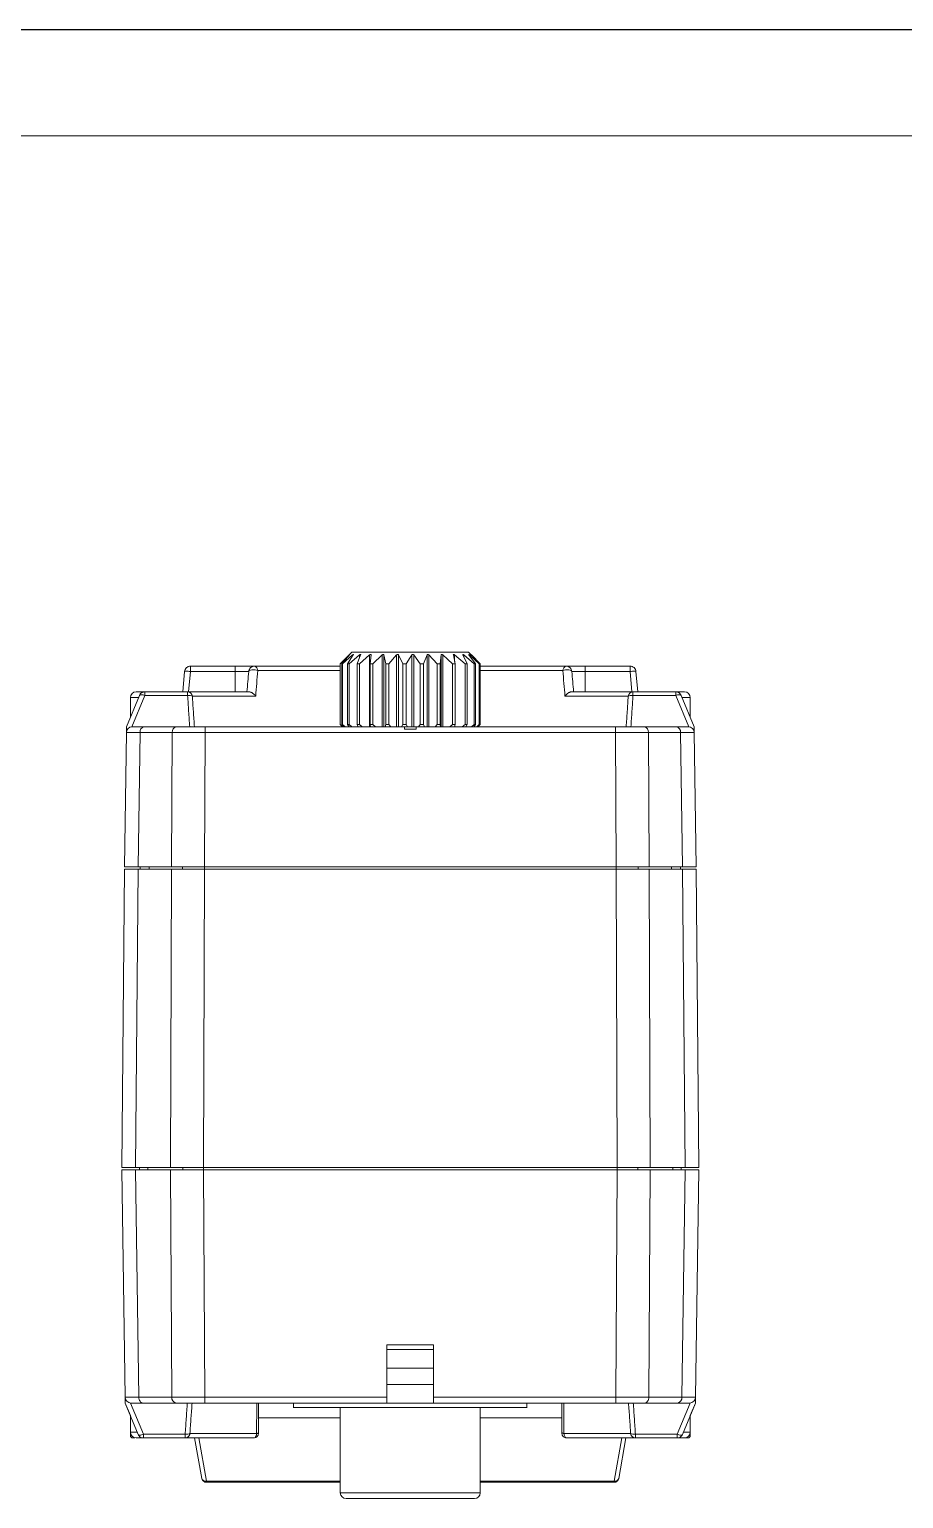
# Model space of a CAD drawing. Header units: millimetres. Extents: x 0 to 297, y 0 to 210.
# Drawn here: x 147.1 to 184.6, y 147 to 210 of the extents above; entities that cross this region are included whole.
import ezdxf

# ---------------------------------------------------------------- set-up
doc = ezdxf.new("R2010")
doc.units = ezdxf.units.MM
doc.layers.add('图框', color=7, linetype='Continuous')

msp = doc.modelspace()

# ---------------------------------------------------------------- linework, layer by layer
at = {"color": 7, "linetype": 'Continuous', "lineweight": 15}
for p, q in [((160.951, 183.294), (160.451, 182.794)), ((160.451, 182.794), (160.84, 183.173)), ((160.451, 180.194), (160.451, 182.794)), ((160.849, 183.173), (160.514, 182.794)), ((160.514, 182.794), (160.547, 182.794)), ((160.514, 182.794), (160.514, 180.194)), ((160.547, 182.794), (160.98, 183.173)), ((160.547, 180.194), (160.547, 182.794)), ((161.008, 183.173), (160.76, 182.794)), ((160.76, 182.794), (160.826, 182.794)), ((160.76, 182.794), (160.76, 180.194)), ((160.826, 182.794), (161.276, 183.173)), ((160.826, 180.194), (160.826, 182.794)), ((165.951, 183.294), (160.951, 183.294)), ((160.98, 183.13), (160.98, 183.173)), ((161.322, 183.173), (161.174, 182.794)), ((161.174, 182.794), (161.27, 182.794)), ((161.174, 182.794), (161.174, 180.194)), ((161.27, 182.794), (161.708, 183.173)), ((161.27, 180.194), (161.27, 182.794)), ((161.276, 183.054), (161.276, 183.173)), ((161.708, 183.173), (161.708, 180.094)), ((161.769, 183.173), (161.731, 182.794)), ((161.731, 182.794), (161.851, 182.794)), ((161.731, 182.794), (161.731, 180.194)), ((161.851, 182.794), (162.249, 183.173)), ((161.851, 180.194), (161.851, 182.794)), ((162.249, 183.173), (162.249, 180.094)), ((162.322, 183.173), (162.397, 182.794)), ((162.322, 183.173), (162.322, 180.094)), ((162.397, 182.794), (162.532, 182.794)), ((162.397, 182.794), (162.397, 180.194)), ((162.532, 182.794), (162.866, 183.173)), ((162.532, 180.194), (162.532, 182.794)), ((162.866, 183.173), (162.866, 180.094)), ((162.945, 183.173), (163.128, 182.794)), ((162.945, 183.173), (162.945, 180.094)), ((163.128, 182.794), (163.271, 182.794)), ((163.128, 182.794), (163.128, 180.194)), ((163.271, 182.794), (163.451, 183.069)), ((163.271, 180.194), (163.271, 182.794)), ((163.451, 183.069), (163.52, 183.173)), ((163.52, 183.173), (163.52, 180.094)), ((163.601, 183.173), (163.88, 182.794)), ((163.601, 183.173), (163.601, 180.094)), ((163.88, 182.794), (164.021, 182.794)), ((163.88, 182.794), (163.88, 180.194)), ((164.021, 182.794), (164.169, 183.173)), ((164.021, 180.194), (164.021, 182.794)), ((164.169, 183.173), (164.169, 180.094)), ((164.247, 183.173), (164.605, 182.794)), ((164.247, 183.173), (164.247, 180.094)), ((164.605, 182.794), (164.736, 182.794)), ((164.605, 182.794), (164.605, 180.194)), ((164.736, 182.794), (164.774, 183.173)), ((164.736, 180.194), (164.736, 182.794)), ((164.774, 183.173), (164.774, 180.094)), ((164.843, 183.173), (165.257, 182.794)), ((164.843, 183.173), (164.843, 180.094)), ((165.257, 182.794), (165.37, 182.794)), ((165.257, 182.794), (165.257, 180.194)), ((165.37, 182.794), (165.295, 183.173)), ((165.351, 183.173), (165.796, 182.794)), ((165.351, 183.173), (165.351, 182.887)), ((165.37, 180.194), (165.37, 182.794)), ((165.883, 182.794), (165.7, 183.173)), ((165.74, 183.173), (166.188, 182.794)), ((165.74, 183.173), (165.74, 183.089)), ((165.796, 182.794), (165.883, 182.794)), ((165.796, 182.794), (165.796, 180.194)), ((165.883, 180.194), (165.883, 182.794)), ((166.093, 183.152), (165.951, 183.294)), ((166.243, 182.794), (165.964, 183.173)), ((165.986, 183.173), (166.407, 182.794)), ((165.986, 183.173), (165.986, 183.143)), ((166.428, 182.794), (166.07, 183.173)), ((166.072, 183.173), (166.441, 182.794)), ((166.188, 182.794), (166.243, 182.794)), ((166.188, 182.794), (166.188, 180.194)), ((166.243, 180.194), (166.243, 182.794)), ((166.407, 182.794), (166.428, 182.794)), ((166.407, 182.794), (166.407, 180.194)), ((166.428, 180.194), (166.428, 182.794)), ((166.441, 182.794), (166.441, 180.194)), ((153.777, 182.465), (153.701, 181.594)), ((153.95, 181.594), (154.026, 182.465)), ((154.026, 182.694), (155.951, 182.694)), ((154.026, 182.465), (155.951, 182.465)), ((155.951, 182.694), (155.951, 182.465)), ((155.951, 182.465), (155.951, 181.594)), ((155.951, 182.465), (156.527, 182.465)), ((156.914, 182.508), (160.451, 182.508)), ((166.441, 182.508), (169.987, 182.508)), ((170.294, 182.628), (170.302, 182.621)), ((170.374, 182.465), (170.951, 182.465)), ((170.951, 182.694), (170.951, 182.465)), ((170.951, 182.694), (172.875, 182.694)), ((170.951, 182.465), (170.951, 181.594)), ((170.951, 182.465), (172.875, 182.465)), ((172.875, 182.465), (172.952, 181.594)), ((173.201, 181.594), (173.124, 182.465)), ((152.072, 181.594), (152.072, 181.437)), ((153.907, 181.594), (152.072, 181.594)), ((153.907, 181.437), (153.907, 181.594)), ((172.994, 181.594), (172.994, 181.437)), ((174.829, 181.594), (172.994, 181.594)), ((174.829, 181.437), (174.829, 181.594)), ((151.841, 181.439), (151.284, 180.094)), ((151.451, 181.344), (151.451, 180.495)), ((151.802, 181.344), (151.451, 181.344)), ((152.072, 181.437), (151.516, 180.093)), ((153.907, 181.437), (152.072, 181.437)), ((154.11, 181.408), (156.823, 181.408)), ((170.078, 181.408), (172.792, 181.408)), ((174.829, 181.437), (172.994, 181.437)), ((175.385, 180.093), (174.829, 181.437)), ((175.06, 181.439), (175.617, 180.094)), ((175.099, 181.344), (175.451, 181.344)), ((175.451, 180.495), (175.451, 181.344)), ((151.201, 174.094), (151.281, 179.847)), ((151.867, 179.847), (151.786, 174.094)), ((151.867, 179.847), (153.248, 179.847)), ((152.043, 180.094), (153.425, 180.094)), ((153.215, 174.094), (153.248, 179.847)), ((154.662, 179.847), (154.629, 174.094)), ((154.662, 180.094), (154.662, 179.847)), ((154.662, 180.094), (163.201, 180.094)), ((154.662, 179.847), (172.239, 179.847)), ((160.451, 180.194), (160.551, 180.094)), ((160.553, 180.094), (160.451, 180.194)), ((160.514, 180.194), (160.547, 180.194)), ((160.514, 180.194), (160.602, 180.094)), ((160.661, 180.094), (160.547, 180.194)), ((160.76, 180.194), (160.826, 180.194)), ((160.76, 180.194), (160.825, 180.094)), ((160.944, 180.094), (160.826, 180.194)), ((161.174, 180.194), (161.27, 180.194)), ((161.174, 180.194), (161.213, 180.094)), ((161.385, 180.094), (161.27, 180.194)), ((161.731, 180.194), (161.851, 180.194)), ((161.731, 180.194), (161.741, 180.094)), ((161.955, 180.094), (161.851, 180.194)), ((162.397, 180.194), (162.377, 180.094)), ((162.397, 180.194), (162.532, 180.194)), ((162.62, 180.094), (162.532, 180.194)), ((163.128, 180.194), (163.08, 180.094)), ((163.128, 180.194), (163.271, 180.194)), ((163.201, 179.994), (163.201, 180.094)), ((163.201, 180.094), (163.701, 180.094)), ((163.701, 179.994), (163.201, 179.994)), ((163.336, 180.094), (163.271, 180.194)), ((163.701, 180.094), (172.239, 180.094)), ((163.701, 180.094), (163.701, 179.994)), ((163.88, 180.194), (163.807, 180.094)), ((163.88, 180.194), (164.021, 180.194)), ((164.06, 180.094), (164.021, 180.194)), ((164.605, 180.194), (164.511, 180.094)), ((164.605, 180.194), (164.736, 180.194)), ((164.746, 180.094), (164.736, 180.194)), ((165.257, 180.194), (165.149, 180.094)), ((165.257, 180.194), (165.37, 180.194)), ((165.35, 180.094), (165.37, 180.194)), ((165.351, 180.1), (165.351, 180.094)), ((165.796, 180.194), (165.68, 180.094)), ((165.796, 180.194), (165.883, 180.194)), ((165.835, 180.094), (165.883, 180.194)), ((166.188, 180.194), (166.07, 180.094)), ((166.17, 180.094), (166.243, 180.194)), ((166.188, 180.194), (166.243, 180.194)), ((166.407, 180.194), (166.297, 180.094)), ((166.334, 180.094), (166.428, 180.194)), ((166.441, 180.194), (166.344, 180.094)), ((166.407, 180.194), (166.428, 180.194)), ((172.239, 180.094), (172.239, 179.847)), ((172.272, 174.094), (172.239, 179.847)), ((173.476, 180.094), (174.858, 180.094)), ((173.653, 179.847), (173.686, 174.094)), ((173.653, 179.847), (175.035, 179.847)), ((175.115, 174.094), (175.035, 179.847)), ((175.62, 179.847), (175.701, 174.094)), ((151.089, 161.194), (151.201, 173.994)), ((151.201, 174.094), (151.786, 174.094)), ((151.786, 173.994), (151.201, 173.994)), ((151.675, 161.194), (151.786, 173.994)), ((151.786, 174.094), (153.215, 174.094)), ((153.215, 173.994), (151.786, 173.994)), ((151.867, 174.094), (151.867, 173.994)), ((152.258, 173.994), (152.258, 174.094)), ((153.169, 161.194), (153.215, 173.994)), ((154.629, 174.094), (153.215, 174.094)), ((154.629, 173.994), (153.215, 173.994)), ((153.686, 174.094), (153.686, 173.994)), ((154.629, 173.994), (154.583, 161.194)), ((154.629, 174.094), (172.272, 174.094)), ((154.629, 174.094), (154.629, 173.994)), ((172.272, 173.994), (154.629, 173.994)), ((173.686, 174.094), (172.272, 174.094)), ((172.272, 174.094), (172.272, 173.994)), ((172.319, 161.194), (172.272, 173.994)), ((173.686, 173.994), (172.272, 173.994)), ((173.215, 173.994), (173.215, 174.094)), ((173.686, 174.094), (175.115, 174.094)), ((173.686, 173.994), (173.733, 161.194)), ((175.115, 173.994), (173.686, 173.994)), ((174.644, 174.094), (174.644, 173.994)), ((175.034, 174.094), (175.034, 173.994)), ((175.701, 174.094), (175.115, 174.094)), ((175.227, 161.194), (175.115, 173.994)), ((175.701, 173.994), (175.115, 173.994)), ((175.701, 173.994), (175.812, 161.194)), ((151.089, 161.194), (151.675, 161.194)), ((151.227, 151.34), (151.091, 161.094)), ((151.675, 161.194), (153.169, 161.194)), ((151.676, 161.094), (151.813, 151.34)), ((151.676, 161.094), (153.169, 161.094)), ((151.839, 161.094), (151.839, 161.194)), ((152.205, 161.094), (152.205, 161.194)), ((153.169, 161.194), (154.583, 161.194)), ((153.226, 151.34), (153.169, 161.094)), ((153.699, 161.094), (153.699, 161.194)), ((154.583, 161.194), (172.319, 161.194)), ((154.583, 161.094), (154.583, 161.194)), ((154.583, 161.094), (154.64, 151.34)), ((154.583, 161.094), (172.318, 161.094)), ((172.261, 151.34), (172.318, 161.094)), ((172.319, 161.194), (173.733, 161.194)), ((172.319, 161.094), (172.319, 161.194)), ((173.202, 161.094), (173.202, 161.194)), ((173.732, 161.094), (173.676, 151.34)), ((173.732, 161.094), (175.225, 161.094)), ((173.733, 161.194), (175.227, 161.194)), ((174.696, 161.094), (174.696, 161.194)), ((175.062, 161.094), (175.062, 161.194)), ((175.225, 161.094), (175.089, 151.34)), ((175.227, 161.194), (175.812, 161.194)), ((175.811, 161.094), (175.674, 151.34)), ((162.451, 153.594), (164.451, 153.594)), ((162.451, 151.34), (162.451, 153.594)), ((164.451, 153.594), (164.451, 151.34)), ((164.451, 152.594), (162.451, 152.594)), ((164.451, 151.894), (162.451, 151.894)), ((151.813, 151.34), (153.226, 151.34)), ((154.64, 151.34), (162.451, 151.34)), ((154.64, 151.094), (154.64, 151.34)), ((164.451, 151.34), (172.261, 151.34)), ((172.261, 151.094), (172.261, 151.34)), ((173.676, 151.34), (175.089, 151.34)), ((151.23, 151.094), (151.451, 150.561)), ((151.787, 149.748), (151.23, 151.094)), ((151.462, 151.094), (152.018, 149.751)), ((153.403, 151.094), (151.989, 151.094)), ((162.451, 151.094), (154.64, 151.094)), ((158.451, 151.094), (158.451, 150.892)), ((160.451, 150.897), (160.451, 147.244)), ((164.451, 151.094), (162.451, 151.094)), ((172.261, 151.094), (164.451, 151.094)), ((166.451, 147.244), (166.451, 150.897)), ((168.451, 150.892), (168.451, 151.094)), ((174.912, 151.094), (173.499, 151.094)), ((175.439, 151.094), (174.883, 149.751)), ((175.671, 151.094), (175.114, 149.748)), ((175.451, 150.561), (175.671, 151.094)), ((151.451, 150.561), (151.451, 149.844)), ((160.451, 150.454), (156.951, 150.454)), ((169.951, 150.454), (166.451, 150.454)), ((175.451, 149.844), (175.451, 150.561)), ((151.451, 149.844), (151.451, 149.694)), ((151.451, 149.844), (151.748, 149.844)), ((151.451, 149.694), (151.501, 149.694)), ((152.018, 149.594), (151.798, 149.594)), ((152.018, 149.751), (153.803, 149.751)), ((152.018, 149.594), (153.803, 149.594)), ((156.864, 149.779), (154.006, 149.779)), ((154.208, 149.594), (154.514, 147.859)), ((154.384, 149.594), (154.711, 147.738)), ((169.965, 149.72), (169.951, 149.794)), ((172.895, 149.779), (170.037, 149.779)), ((170.13, 149.603), (170.151, 149.594)), ((172.517, 149.594), (172.19, 147.738)), ((172.387, 147.859), (172.693, 149.594)), ((173.098, 149.751), (174.883, 149.751)), ((174.883, 149.594), (173.098, 149.594)), ((174.883, 149.637), (174.883, 149.594)), ((175.201, 149.594), (175.136, 149.594)), ((175.154, 149.844), (175.451, 149.844)), ((175.401, 149.694), (175.451, 149.694)), ((175.451, 149.694), (175.451, 149.844)), ((154.711, 147.738), (160.451, 147.738)), ((160.451, 147.694), (154.711, 147.694)), ((166.451, 147.738), (172.19, 147.738)), ((172.19, 147.694), (166.451, 147.694)), ((160.451, 147.244), (166.451, 147.244))]:
    msp.add_line(p, q, dxfattribs=at)
at = {"color": 7, "linetype": 'Continuous', "lineweight": 15, "flags": 128}
for points in [[(151.281, 179.847), (151.282, 179.932), (151.283, 180.001), (151.284, 180.052), (151.284, 180.083), (151.284, 180.094)], [(175.62, 179.847), (175.619, 179.932), (175.618, 180.001), (175.617, 180.052), (175.617, 180.083), (175.617, 180.094)], [(156.951, 149.831), (156.949, 149.823), (156.945, 149.816), (156.938, 149.808), (156.928, 149.802), (156.915, 149.795), (156.9, 149.789), (156.883, 149.784), (156.864, 149.779)]]:
    msp.add_lwpolyline(points, dxfattribs=at)
at = {"color": 7, "linetype": 'Continuous', "lineweight": 15}
for centre, radius, start, end in [((156.776, 182.444), 0.25, 132.5, 175), ((156.727, 182.513), 0.187, 358.45971, 74.83804), ((170.174, 182.513), 0.187, 105.16196, 181.54029), ((170.125, 182.444), 0.25, 47.5, 90), ((151.701, 181.344), 0.25, 90, 180), ((151.904, 181.391), 0.0792, 78.66748, 142.15251), ((151.896, 180.973), 0.496, 69.1682, 87.28047), ((153.893, 181.375), 0.22, 8.85179, 86.1441), ((173.009, 181.375), 0.22, 93.8559, 171.14821), ((175.005, 180.973), 0.496, 92.71953, 110.8318), ((174.997, 181.391), 0.0792, 37.84749, 101.33252), ((175.201, 181.344), 0.25, 0, 90), ((153.983, 181.113), 0.321, 66.79286, 83.22756), ((172.918, 181.113), 0.321, 96.77244, 113.20714), ((172.96, 180.828), 0.609, 86.87004, 97.56621), ((151.531, 179.844), 0.25, 90, 179.2), ((152.087, 179.876), 0.222, 101.26523, 187.44999), ((153.468, 179.876), 0.222, 101.26468, 187.45054), ((173.433, 179.876), 0.222, 352.54946, 78.73532), ((174.814, 179.876), 0.222, 352.55001, 78.73477), ((175.37, 179.844), 0.25, 0.8, 90), ((151.477, 151.344), 0.25, 180.8, 270), ((153.446, 151.311), 0.222, 172.54929, 258.73539), ((174.869, 151.311), 0.222, 281.26445, 7.45087), ((175.424, 151.344), 0.25, 270, 359.2), ((151.701, 149.844), 0.25, 180, 270), ((151.551, 149.694), 0.1, 180, 270), ((151.85, 149.797), 0.0792, 217.84414, 281.33543), ((156.751, 149.794), 0.2, 270, 0), ((175.201, 149.844), 0.25, 270, 0), ((175.351, 149.694), 0.1, 270, 0), ((154.711, 147.894), 0.2, 230, 270), ((172.209, 147.958), 0.221, 265.10553, 300.33413), ((160.701, 147.244), 0.25, 180, 270), ((166.201, 147.244), 0.25, 270, 0)]:
    msp.add_arc(centre, radius, start, end, dxfattribs=at)
for points, knots in [([(160.84, 183.173), (160.843, 183.176), (160.849, 183.182), (160.857, 183.188), (160.862, 183.193), (160.865, 183.194), (160.866, 183.193), (160.863, 183.189), (160.857, 183.182), (160.852, 183.176), (160.849, 183.173)], [0, 0, 0, 0, 0.1394194, 0.2608724, 0.3725061, 0.4847012, 0.6045412, 0.7220039, 0.8503676, 1, 1, 1, 1]), ([(160.98, 183.173), (160.984, 183.176), (160.991, 183.182), (161, 183.188), (161.008, 183.193), (161.014, 183.194), (161.017, 183.193), (161.017, 183.189), (161.015, 183.182), (161.011, 183.176), (161.008, 183.173)], [0, 0, 0, 0, 0.139419, 0.260871, 0.372511, 0.4847, 0.604539, 0.722007, 0.850372, 1, 1, 1, 1]), ([(161.276, 183.173), (161.279, 183.176), (161.287, 183.182), (161.297, 183.188), (161.307, 183.193), (161.315, 183.194), (161.322, 183.193), (161.325, 183.189), (161.325, 183.182), (161.323, 183.176), (161.322, 183.173)], [0, 0, 0, 0, 0.13942, 0.260869, 0.372508, 0.484701, 0.604547, 0.721991, 0.850363, 1, 1, 1, 1]), ([(161.708, 183.173), (161.711, 183.176), (161.719, 183.182), (161.73, 183.188), (161.741, 183.193), (161.751, 183.194), (161.76, 183.193), (161.766, 183.189), (161.769, 183.182), (161.769, 183.176), (161.769, 183.173)], [0, 0, 0, 0, 0.139421, 0.260872, 0.372511, 0.484703, 0.604546, 0.722007, 0.850367, 1, 1, 1, 1]), ([(162.249, 183.173), (162.253, 183.176), (162.259, 183.182), (162.271, 183.188), (162.282, 183.193), (162.294, 183.194), (162.304, 183.193), (162.313, 183.189), (162.319, 183.182), (162.321, 183.176), (162.322, 183.173)], [0, 0, 0, 0, 0.139418, 0.260869, 0.372506, 0.484694, 0.60454, 0.721997, 0.850364, 1, 1, 1, 1]), ([(162.866, 183.173), (162.869, 183.176), (162.875, 183.182), (162.885, 183.188), (162.897, 183.193), (162.909, 183.194), (162.921, 183.193), (162.932, 183.189), (162.94, 183.182), (162.943, 183.176), (162.945, 183.173)], [0, 0, 0, 0, 0.139418, 0.26087, 0.372508, 0.484698, 0.604547, 0.722002, 0.850361, 1, 1, 1, 1]), ([(163.52, 183.173), (163.523, 183.177), (163.529, 183.184), (163.542, 183.191), (163.555, 183.194), (163.568, 183.194), (163.58, 183.19), (163.592, 183.183), (163.598, 183.176), (163.601, 183.173)], [0, 0, 0, 0, 0.197268, 0.339199, 0.458476, 0.578085, 0.691202, 0.848057, 1, 1, 1, 1]), ([(164.169, 183.173), (164.172, 183.177), (164.175, 183.184), (164.186, 183.191), (164.198, 183.194), (164.21, 183.194), (164.223, 183.19), (164.236, 183.183), (164.243, 183.176), (164.247, 183.173)], [0, 0, 0, 0, 0.197273, 0.3392, 0.458472, 0.57808, 0.691198, 0.848047, 1, 1, 1, 1]), ([(164.774, 183.173), (164.775, 183.177), (164.776, 183.184), (164.784, 183.191), (164.794, 183.194), (164.805, 183.194), (164.817, 183.19), (164.831, 183.183), (164.839, 183.176), (164.843, 183.173)], [0, 0, 0, 0, 0.1972823, 0.3392111, 0.4584823, 0.5780818, 0.691203, 0.8480525, 1, 1, 1, 1]), ([(165.295, 183.173), (165.294, 183.177), (165.293, 183.184), (165.298, 183.191), (165.305, 183.194), (165.314, 183.194), (165.326, 183.19), (165.339, 183.183), (165.347, 183.176), (165.351, 183.173)], [0, 0, 0, 0, 0.197271, 0.339201, 0.458466, 0.578077, 0.691196, 0.84805, 1, 1, 1, 1]), ([(165.7, 183.173), (165.698, 183.177), (165.695, 183.184), (165.696, 183.191), (165.7, 183.194), (165.706, 183.194), (165.716, 183.19), (165.728, 183.183), (165.736, 183.176), (165.74, 183.173)], [0, 0, 0, 0, 0.197272, 0.339196, 0.458471, 0.578081, 0.691199, 0.848051, 1, 1, 1, 1]), ([(165.964, 183.173), (165.961, 183.177), (165.956, 183.184), (165.953, 183.191), (165.953, 183.194), (165.957, 183.194), (165.964, 183.19), (165.974, 183.183), (165.982, 183.176), (165.986, 183.173)], [0, 0, 0, 0, 0.197268, 0.33919, 0.45848, 0.578083, 0.691205, 0.848055, 1, 1, 1, 1]), ([(166.07, 183.173), (166.066, 183.177), (166.059, 183.184), (166.052, 183.191), (166.05, 183.194), (166.05, 183.194), (166.054, 183.19), (166.062, 183.183), (166.068, 183.176), (166.072, 183.173)], [0, 0, 0, 0, 0.1972685, 0.3392106, 0.4584755, 0.5780912, 0.691205, 0.8480575, 1, 1, 1, 1]), ([(153.777, 182.465), (153.782, 182.527), (153.811, 182.586), (153.903, 182.67), (153.964, 182.694), (154.026, 182.694)], [0, 0, 0, 0, 0.5, 0.5, 1, 1, 1, 1]), ([(154.026, 182.465), (153.961, 182.471), (153.897, 182.474), (153.804, 182.474), (153.777, 182.471), (153.777, 182.465)], [0, 0, 0, 0, 0.5, 0.5, 1, 1, 1, 1]), ([(154.026, 182.694), (154.026, 182.694), (154.026, 182.67), (154.026, 182.586), (154.026, 182.527), (154.026, 182.465)], [0, 0, 0, 0, 0.5, 0.5, 1, 1, 1, 1]), ([(155.951, 182.694), (155.977, 182.694), (156.028, 182.694), (156.105, 182.694), (156.181, 182.694), (156.283, 182.694), (156.407, 182.694), (156.538, 182.694), (156.646, 182.694), (156.721, 182.694), (156.768, 182.694), (156.773, 182.694), (156.776, 182.694)], [0, 0, 0, 0, 0.060245, 0.120003, 0.179811, 0.240207, 0.369961, 0.50013, 0.629884, 0.760052, 0.879925, 1, 1, 1, 1]), ([(156.914, 182.508), (156.884, 182.518), (156.845, 182.527), (156.756, 182.537), (156.706, 182.537), (156.619, 182.528), (156.583, 182.518), (156.538, 182.493), (156.528, 182.479), (156.527, 182.465)], [0, 0, 0, 0, 0.25, 0.25, 0.5, 0.5, 0.75, 0.75, 1, 1, 1, 1]), ([(160.451, 182.694), (160.257, 182.694), (159.689, 182.694), (158.786, 182.694), (157.743, 182.694), (157.099, 182.694), (156.776, 182.694)], [0, 0, 0, 0, 0.147005, 0.431833, 0.71523, 1, 1, 1, 1]), ([(156.823, 181.408), (156.838, 181.59), (156.868, 181.956), (156.899, 182.323), (156.914, 182.508)], [0, 0, 0, 0, 0.49511, 1, 1, 1, 1]), ([(170.125, 182.694), (169.802, 182.694), (169.158, 182.694), (168.115, 182.694), (167.209, 182.694), (166.637, 182.694), (166.441, 182.694)], [0, 0, 0, 0, 0.284121, 0.566813, 0.850876, 1, 1, 1, 1]), ([(170.374, 182.465), (170.373, 182.479), (170.364, 182.493), (170.318, 182.518), (170.282, 182.528), (170.195, 182.537), (170.146, 182.537), (170.056, 182.527), (170.017, 182.518), (169.987, 182.508)], [0, 0, 0, 0, 0.25, 0.25, 0.5, 0.5, 0.75, 0.75, 1, 1, 1, 1]), ([(169.987, 182.508), (170.003, 182.323), (170.033, 181.956), (170.063, 181.59), (170.078, 181.408)], [0, 0, 0, 0, 0.504889, 1, 1, 1, 1]), ([(170.125, 182.694), (170.126, 182.694), (170.127, 182.694), (170.139, 182.694), (170.157, 182.694), (170.192, 182.694), (170.256, 182.694), (170.363, 182.694), (170.494, 182.694), (170.641, 182.694), (170.795, 182.694), (170.899, 182.694), (170.951, 182.694)], [0, 0, 0, 0, 0.060245, 0.120003, 0.179811, 0.240207, 0.369961, 0.50013, 0.629884, 0.760052, 0.879925, 1, 1, 1, 1]), ([(172.875, 182.465), (172.875, 182.527), (172.875, 182.586), (172.875, 182.67), (172.875, 182.694), (172.875, 182.694)], [0, 0, 0, 0, 0.5, 0.5, 1, 1, 1, 1]), ([(172.875, 182.694), (172.937, 182.694), (172.999, 182.67), (173.09, 182.586), (173.119, 182.527), (173.124, 182.465)], [0, 0, 0, 0, 0.5, 0.5, 1, 1, 1, 1]), ([(173.124, 182.465), (173.124, 182.471), (173.097, 182.474), (173.005, 182.474), (172.94, 182.471), (172.875, 182.465)], [0, 0, 0, 0, 0.5, 0.5, 1, 1, 1, 1]), ([(151.701, 181.594), (151.701, 181.594), (151.703, 181.594), (151.716, 181.594), (151.736, 181.594), (151.765, 181.594), (151.818, 181.594), (151.91, 181.594), (152.018, 181.594), (152.072, 181.594)], [0, 0, 0, 0, 0.103815, 0.206842, 0.309658, 0.412844, 0.516974, 0.758361, 1, 1, 1, 1]), ([(152.072, 181.594), (152.059, 181.593), (152.032, 181.592), (151.995, 181.582), (151.962, 181.569), (151.921, 181.545), (151.875, 181.505), (151.853, 181.461), (151.841, 181.439)], [0, 0, 0, 0, 0.140758, 0.270319, 0.389651, 0.500664, 0.750416, 1, 1, 1, 1]), ([(156.536, 181.594), (156.545, 181.593), (156.564, 181.592), (156.597, 181.583), (156.634, 181.569), (156.671, 181.549), (156.71, 181.522), (156.752, 181.487), (156.791, 181.448), (156.814, 181.42), (156.823, 181.408)], [0, 0, 0, 0, 0.097645, 0.204776, 0.321107, 0.445944, 0.556187, 0.708972, 0.881115, 1, 1, 1, 1]), ([(170.366, 181.594), (170.356, 181.593), (170.336, 181.592), (170.303, 181.583), (170.267, 181.568), (170.218, 181.541), (170.15, 181.492), (170.105, 181.439), (170.078, 181.408)], [0, 0, 0, 0, 0.101667, 0.209474, 0.324254, 0.446684, 0.675649, 1, 1, 1, 1]), ([(175.06, 181.439), (175.053, 181.454), (175.038, 181.484), (175.007, 181.522), (174.964, 181.557), (174.904, 181.587), (174.855, 181.591), (174.829, 181.594)], [0, 0, 0, 0, 0.170168, 0.330164, 0.500527, 0.730402, 1, 1, 1, 1]), ([(174.829, 181.594), (174.851, 181.594), (174.896, 181.594), (174.956, 181.594), (175.01, 181.594), (175.058, 181.594), (175.11, 181.594), (175.158, 181.594), (175.194, 181.594), (175.198, 181.594), (175.201, 181.594)], [0, 0, 0, 0, 0.097069, 0.193471, 0.289676, 0.386159, 0.483389, 0.65582, 0.82713, 1, 1, 1, 1]), ([(174.829, 181.594), (174.851, 181.594), (174.896, 181.594), (174.956, 181.594), (175.01, 181.594), (175.058, 181.594), (175.11, 181.594), (175.158, 181.594), (175.194, 181.594), (175.198, 181.594), (175.201, 181.594)], [0, 0, 0, 0, 0.097068, 0.19347, 0.289676, 0.386159, 0.483389, 0.65582, 0.82713, 1, 1, 1, 1]), ([(153.995, 180.094), (153.98, 180.317), (153.948, 180.764), (153.921, 181.212), (153.907, 181.437)], [0, 0, 0, 0, 0.498939, 1, 1, 1, 1]), ([(154.2, 180.094), (154.184, 180.311), (154.152, 180.749), (154.124, 181.187), (154.11, 181.408)], [0, 0, 0, 0, 0.495469, 1, 1, 1, 1]), ([(172.792, 181.408), (172.777, 181.187), (172.749, 180.749), (172.717, 180.311), (172.701, 180.094)], [0, 0, 0, 0, 0.50453, 1, 1, 1, 1]), ([(172.994, 181.437), (172.98, 181.212), (172.953, 180.764), (172.922, 180.317), (172.906, 180.094)], [0, 0, 0, 0, 0.501063, 1, 1, 1, 1]), ([(151.867, 179.847), (151.834, 179.847), (151.768, 179.847), (151.679, 179.847), (151.597, 179.847), (151.524, 179.847), (151.46, 179.848), (151.405, 179.848), (151.36, 179.847), (151.325, 179.847), (151.3, 179.847), (151.284, 179.847), (151.282, 179.847), (151.281, 179.847)], [0, 0, 0, 0, 0.090913, 0.181825, 0.272735, 0.363646, 0.454555, 0.545464, 0.636372, 0.727279, 0.818187, 0.909093, 1, 1, 1, 1]), ([(151.531, 180.094), (151.532, 180.094), (151.534, 180.094), (151.548, 180.094), (151.57, 180.094), (151.602, 180.094), (151.656, 180.094), (151.743, 180.094), (151.876, 180.094), (151.987, 180.094), (152.043, 180.094)], [0, 0, 0, 0, 0.092882, 0.18504, 0.276965, 0.369151, 0.462087, 0.641959, 0.820055, 1, 1, 1, 1]), ([(154.662, 179.847), (154.615, 179.847), (154.519, 179.847), (154.377, 179.847), (154.237, 179.847), (154.098, 179.847), (153.963, 179.848), (153.831, 179.848), (153.703, 179.847), (153.58, 179.847), (153.463, 179.847), (153.351, 179.847), (153.283, 179.847), (153.248, 179.847)], [0, 0, 0, 0, 0.090913, 0.181825, 0.272735, 0.363646, 0.454555, 0.545464, 0.636372, 0.727279, 0.818187, 0.909093, 1, 1, 1, 1]), ([(153.425, 180.094), (153.456, 180.094), (153.517, 180.094), (153.616, 180.094), (153.72, 180.094), (153.83, 180.094), (153.98, 180.094), (154.174, 180.094), (154.416, 180.094), (154.58, 180.094), (154.662, 180.094)], [0, 0, 0, 0, 0.092925, 0.185127, 0.277094, 0.369323, 0.462302, 0.6421, 0.820126, 1, 1, 1, 1]), ([(172.239, 180.094), (172.282, 180.094), (172.366, 180.094), (172.492, 180.094), (172.617, 180.094), (172.74, 180.094), (172.898, 180.094), (173.086, 180.094), (173.295, 180.094), (173.416, 180.094), (173.476, 180.094)], [0, 0, 0, 0, 0.092882, 0.18504, 0.276965, 0.369151, 0.462087, 0.641959, 0.820055, 1, 1, 1, 1]), ([(173.653, 179.847), (173.619, 179.847), (173.55, 179.847), (173.438, 179.847), (173.321, 179.847), (173.198, 179.847), (173.07, 179.848), (172.938, 179.848), (172.803, 179.847), (172.664, 179.847), (172.524, 179.847), (172.382, 179.847), (172.287, 179.847), (172.239, 179.847)], [0, 0, 0, 0, 0.0909128, 0.1818246, 0.2727355, 0.3636456, 0.4545549, 0.5454637, 0.6363718, 0.7272794, 0.8181866, 0.9090934, 1, 1, 1, 1]), ([(174.858, 180.094), (174.887, 180.094), (174.946, 180.094), (175.025, 180.094), (175.097, 180.094), (175.162, 180.094), (175.236, 180.094), (175.307, 180.094), (175.361, 180.094), (175.367, 180.094), (175.37, 180.094)], [0, 0, 0, 0, 0.092925, 0.185127, 0.277094, 0.369323, 0.462302, 0.6421, 0.820126, 1, 1, 1, 1]), ([(175.62, 179.847), (175.619, 179.847), (175.617, 179.847), (175.601, 179.847), (175.576, 179.847), (175.541, 179.847), (175.496, 179.848), (175.441, 179.848), (175.377, 179.847), (175.304, 179.847), (175.223, 179.847), (175.133, 179.847), (175.068, 179.847), (175.035, 179.847)], [0, 0, 0, 0, 0.0909127, 0.1818245, 0.2727354, 0.3636455, 0.4545549, 0.5454636, 0.6363717, 0.7272794, 0.8181866, 0.9090934, 1, 1, 1, 1]), ([(151.676, 161.094), (151.643, 161.094), (151.577, 161.094), (151.488, 161.094), (151.407, 161.094), (151.334, 161.094), (151.27, 161.094), (151.215, 161.094), (151.17, 161.094), (151.135, 161.094), (151.109, 161.094), (151.094, 161.094), (151.092, 161.094), (151.091, 161.094)], [0, 0, 0, 0, 0.09091, 0.181819, 0.272728, 0.363637, 0.454546, 0.545454, 0.636363, 0.727272, 0.818181, 0.90909, 1, 1, 1, 1]), ([(154.583, 161.094), (154.536, 161.094), (154.441, 161.094), (154.299, 161.094), (154.158, 161.094), (154.02, 161.094), (153.884, 161.094), (153.752, 161.094), (153.624, 161.094), (153.501, 161.094), (153.384, 161.094), (153.272, 161.094), (153.204, 161.094), (153.169, 161.094)], [0, 0, 0, 0, 0.09091, 0.181819, 0.272728, 0.363637, 0.454546, 0.545454, 0.636363, 0.727272, 0.818181, 0.90909, 1, 1, 1, 1]), ([(173.732, 161.094), (173.698, 161.094), (173.629, 161.094), (173.517, 161.094), (173.4, 161.094), (173.277, 161.094), (173.149, 161.094), (173.017, 161.094), (172.882, 161.094), (172.743, 161.094), (172.603, 161.094), (172.461, 161.094), (172.365, 161.094), (172.318, 161.094)], [0, 0, 0, 0, 0.09091, 0.181819, 0.272728, 0.363637, 0.454546, 0.545454, 0.636363, 0.727272, 0.818181, 0.90909, 1, 1, 1, 1]), ([(175.811, 161.094), (175.81, 161.094), (175.808, 161.094), (175.792, 161.094), (175.767, 161.094), (175.731, 161.094), (175.686, 161.094), (175.631, 161.094), (175.568, 161.094), (175.495, 161.094), (175.413, 161.094), (175.324, 161.094), (175.258, 161.094), (175.225, 161.094)], [0, 0, 0, 0, 0.09091, 0.181819, 0.272728, 0.363637, 0.454546, 0.545454, 0.636363, 0.727272, 0.818181, 0.90909, 1, 1, 1, 1]), ([(164.451, 153.394), (164.436, 153.394), (164.278, 153.394), (163.939, 153.394), (163.451, 153.394), (162.962, 153.394), (162.623, 153.394), (162.465, 153.394), (162.451, 153.394)], [0, 0, 0, 0, 0.023846, 0.261923, 0.5, 0.738077, 0.976154, 1, 1, 1, 1]), ([(151.813, 151.34), (151.628, 151.34), (151.479, 151.34), (151.279, 151.34), (151.227, 151.34), (151.227, 151.34)], [0, 0, 0, 0, 0.5, 0.5, 1, 1, 1, 1]), ([(151.227, 151.34), (151.227, 151.318), (151.228, 151.273), (151.228, 151.214), (151.229, 151.167), (151.232, 151.129), (151.231, 151.1), (151.231, 151.096), (151.23, 151.094)], [0, 0, 0, 0, 0.209891, 0.414403, 0.587707, 0.70965, 0.861393, 1, 1, 1, 1]), ([(151.989, 151.094), (151.948, 151.094), (151.9, 151.118), (151.831, 151.214), (151.813, 151.282), (151.813, 151.34)], [0, 0, 0, 0, 0.5, 0.5, 1, 1, 1, 1]), ([(154.64, 151.34), (154.378, 151.34), (154.116, 151.34), (153.633, 151.34), (153.411, 151.34), (153.226, 151.34)], [0, 0, 0, 0, 0.5, 0.5, 1, 1, 1, 1]), ([(162.451, 151.094), (162.451, 151.094), (162.451, 151.12), (162.451, 151.211), (162.451, 151.275), (162.451, 151.34)], [0, 0, 0, 0, 0.5, 0.5, 1, 1, 1, 1]), ([(164.451, 151.34), (164.451, 151.275), (164.451, 151.211), (164.451, 151.12), (164.451, 151.094), (164.451, 151.094)], [0, 0, 0, 0, 0.5, 0.5, 1, 1, 1, 1]), ([(173.676, 151.34), (173.491, 151.34), (173.269, 151.34), (172.785, 151.34), (172.523, 151.34), (172.261, 151.34)], [0, 0, 0, 0, 0.5, 0.5, 1, 1, 1, 1]), ([(173.499, 151.094), (173.54, 151.094), (173.588, 151.118), (173.657, 151.214), (173.675, 151.282), (173.676, 151.34)], [0, 0, 0, 0, 0.5, 0.5, 1, 1, 1, 1]), ([(175.089, 151.34), (175.122, 151.34), (175.188, 151.34), (175.277, 151.34), (175.358, 151.34), (175.431, 151.34), (175.495, 151.34), (175.55, 151.34), (175.595, 151.34), (175.63, 151.34), (175.656, 151.34), (175.671, 151.34), (175.673, 151.34), (175.674, 151.34)], [0, 0, 0, 0, 0.090913, 0.181825, 0.272735, 0.363646, 0.454555, 0.545464, 0.636372, 0.727279, 0.818187, 0.909093, 1, 1, 1, 1]), ([(175.671, 151.094), (175.671, 151.094), (175.671, 151.096), (175.67, 151.109), (175.67, 151.129), (175.671, 151.162), (175.673, 151.208), (175.674, 151.268), (175.674, 151.316), (175.674, 151.34)], [0, 0, 0, 0, 0.088195, 0.179554, 0.277317, 0.392991, 0.557249, 0.776162, 1, 1, 1, 1]), ([(151.989, 151.094), (151.96, 151.094), (151.901, 151.094), (151.822, 151.094), (151.75, 151.094), (151.686, 151.094), (151.612, 151.094), (151.54, 151.094), (151.486, 151.094), (151.48, 151.094), (151.477, 151.094)], [0, 0, 0, 0, 0.092935, 0.185145, 0.277121, 0.369358, 0.462347, 0.64213, 0.820141, 1, 1, 1, 1]), ([(154.64, 151.094), (154.597, 151.094), (154.513, 151.094), (154.386, 151.094), (154.262, 151.094), (154.139, 151.094), (153.98, 151.094), (153.793, 151.094), (153.584, 151.094), (153.463, 151.094), (153.403, 151.094)], [0, 0, 0, 0, 0.092891, 0.185058, 0.276992, 0.369187, 0.462132, 0.641989, 0.82007, 1, 1, 1, 1]), ([(153.803, 149.751), (153.817, 149.975), (153.845, 150.423), (153.877, 150.87), (153.893, 151.094)], [0, 0, 0, 0, 0.5011888, 1, 1, 1, 1]), ([(154.006, 149.779), (154.02, 150), (154.049, 150.439), (154.082, 150.877), (154.098, 151.094)], [0, 0, 0, 0, 0.504575, 1, 1, 1, 1]), ([(156.867, 151.094), (156.867, 150.877), (156.866, 150.439), (156.864, 150.001), (156.864, 149.779)], [0, 0, 0, 0, 0.494712, 1, 1, 1, 1]), ([(158.451, 150.894), (158.451, 150.894), (158.581, 150.894), (159.082, 150.894), (159.452, 150.894), (160.378, 150.894), (160.933, 150.894), (162.142, 150.894), (162.796, 150.894), (163.451, 150.894)], [0, 0, 0, 0, 0.25, 0.25, 0.5, 0.5, 0.75, 0.75, 1, 1, 1, 1]), ([(163.451, 150.894), (164.105, 150.894), (164.759, 150.894), (165.969, 150.894), (166.523, 150.894), (167.449, 150.894), (167.82, 150.894), (168.32, 150.894), (168.451, 150.894), (168.451, 150.894)], [0, 0, 0, 0, 0.25, 0.25, 0.5, 0.5, 0.75, 0.75, 1, 1, 1, 1]), ([(170.037, 149.779), (170.037, 150.001), (170.036, 150.439), (170.034, 150.877), (170.034, 151.094)], [0, 0, 0, 0, 0.505289, 1, 1, 1, 1]), ([(173.499, 151.094), (173.468, 151.094), (173.407, 151.094), (173.308, 151.094), (173.203, 151.094), (173.094, 151.094), (172.944, 151.094), (172.749, 151.094), (172.508, 151.094), (172.344, 151.094), (172.261, 151.094)], [0, 0, 0, 0, 0.092935, 0.185145, 0.277121, 0.369358, 0.462347, 0.64213, 0.820141, 1, 1, 1, 1]), ([(172.803, 151.094), (172.819, 150.877), (172.852, 150.438), (172.881, 150), (172.895, 149.779)], [0, 0, 0, 0, 0.495595, 1, 1, 1, 1]), ([(173.008, 151.094), (173.024, 150.87), (173.056, 150.423), (173.084, 149.975), (173.098, 149.751)], [0, 0, 0, 0, 0.499008, 1, 1, 1, 1]), ([(175.424, 151.094), (175.424, 151.094), (175.422, 151.094), (175.408, 151.094), (175.385, 151.094), (175.353, 151.094), (175.299, 151.094), (175.212, 151.094), (175.079, 151.094), (174.968, 151.094), (174.912, 151.094)], [0, 0, 0, 0, 0.092891, 0.185058, 0.276992, 0.369187, 0.462132, 0.641989, 0.82007, 1, 1, 1, 1]), ([(151.65, 149.594), (151.605, 149.594), (151.541, 149.594), (151.563, 149.594), (151.57, 149.594)], [0, 0, 0, 0, 0.700513, 1, 1, 1, 1]), ([(151.701, 149.594), (151.704, 149.594), (151.708, 149.594), (151.794, 149.594), (151.798, 149.594)], [0, 0, 0, 0, 0.956051, 1, 1, 1, 1]), ([(152.018, 149.594), (151.969, 149.594), (151.92, 149.609), (151.839, 149.663), (151.806, 149.703), (151.787, 149.748)], [0, 0, 0, 0, 0.5, 0.5, 1, 1, 1, 1]), ([(152.018, 149.751), (152.018, 149.705), (152.018, 149.664), (152.018, 149.609), (152.018, 149.594), (152.018, 149.594)], [0, 0, 0, 0, 0.5, 0.5, 1, 1, 1, 1]), ([(154.006, 149.779), (153.994, 149.726), (153.967, 149.679), (153.895, 149.612), (153.849, 149.594), (153.803, 149.594)], [0, 0, 0, 0, 0.5, 0.5, 1, 1, 1, 1]), ([(153.803, 149.594), (153.803, 149.594), (153.803, 149.609), (153.803, 149.664), (153.803, 149.705), (153.803, 149.751)], [0, 0, 0, 0, 0.5, 0.5, 1, 1, 1, 1]), ([(156.864, 149.779), (156.862, 149.766), (156.858, 149.738), (156.847, 149.699), (156.829, 149.653), (156.797, 149.606), (156.767, 149.598), (156.751, 149.594)], [0, 0, 0, 0, 0.128901, 0.266841, 0.413698, 0.677561, 1, 1, 1, 1]), ([(169.951, 149.831), (169.951, 149.821), (169.958, 149.811), (169.989, 149.792), (170.012, 149.785), (170.037, 149.779)], [0, 0, 0, 0, 0.5, 0.5, 1, 1, 1, 1]), ([(169.964, 149.721), (169.973, 149.703), (169.991, 149.667), (170.038, 149.628), (170.094, 149.603), (170.132, 149.598), (170.151, 149.596)], [0, 0, 0, 0, 0.261856, 0.52142, 0.767473, 1, 1, 1, 1]), ([(170.037, 149.779), (170.041, 149.759), (170.048, 149.714), (170.071, 149.656), (170.099, 149.612), (170.121, 149.605), (170.13, 149.603)], [0, 0, 0, 0, 0.2263247, 0.4951641, 0.80661, 1, 1, 1, 1]), ([(173.098, 149.594), (173.042, 149.594), (172.929, 149.594), (172.752, 149.594), (172.569, 149.594), (172.379, 149.594), (172.183, 149.594), (171.98, 149.594), (171.719, 149.594), (171.393, 149.594), (170.996, 149.594), (170.583, 149.594), (170.295, 149.594), (170.151, 149.594)], [0, 0, 0, 0, 0.071543, 0.142964, 0.214313, 0.285641, 0.357, 0.428441, 0.500015, 0.625125, 0.749975, 0.874842, 1, 1, 1, 1]), ([(172.895, 149.779), (172.918, 149.769), (172.948, 149.76), (173.02, 149.75), (173.06, 149.749), (173.098, 149.751)], [0, 0, 0, 0, 0.5, 0.5, 1, 1, 1, 1]), ([(173.098, 149.751), (173.098, 149.705), (173.098, 149.664), (173.098, 149.609), (173.098, 149.594), (173.098, 149.594)], [0, 0, 0, 0, 0.5, 0.5, 1, 1, 1, 1]), ([(174.883, 149.751), (174.939, 149.731), (174.994, 149.719), (175.078, 149.718), (175.106, 149.729), (175.114, 149.748)], [0, 0, 0, 0, 0.5, 0.5, 1, 1, 1, 1]), ([(175.114, 149.748), (175.095, 149.703), (175.063, 149.663), (174.981, 149.609), (174.932, 149.594), (174.883, 149.594)], [0, 0, 0, 0, 0.5, 0.5, 1, 1, 1, 1]), ([(174.883, 149.594), (174.98, 149.594), (175.102, 149.594), (175.13, 149.594), (175.136, 149.594)], [0, 0, 0, 0, 0.7937853, 1, 1, 1, 1]), ([(175.201, 149.594), (175.273, 149.594), (175.365, 149.594), (175.337, 149.594), (175.331, 149.594)], [0, 0, 0, 0, 0.784283, 1, 1, 1, 1]), ([(154.514, 147.859), (154.521, 147.822), (154.545, 147.789), (154.616, 147.745), (154.664, 147.734), (154.711, 147.738)], [0, 0, 0, 0, 0.5, 0.5, 1, 1, 1, 1]), ([(154.538, 147.793), (154.542, 147.787), (154.547, 147.778), (154.558, 147.769), (154.56, 147.767)], [0, 0, 0, 0, 0.809657, 1, 1, 1, 1]), ([(172.387, 147.859), (172.379, 147.813), (172.354, 147.77), (172.283, 147.711), (172.237, 147.694), (172.19, 147.694)], [0, 0, 0, 0, 0.5, 0.5, 1, 1, 1, 1]), ([(172.336, 147.762), (172.339, 147.764), (172.35, 147.774), (172.356, 147.783), (172.361, 147.79)], [0, 0, 0, 0, 0.235613, 1, 1, 1, 1]), ([(160.701, 146.994), (160.701, 146.994), (160.706, 146.994), (160.839, 146.994), (161.115, 146.994), (161.276, 146.994), (161.463, 146.994), (161.74, 146.994), (162.135, 146.994), (162.663, 146.994), (163.131, 146.994), (163.473, 146.994), (163.663, 146.994), (163.758, 146.994), (163.794, 146.994)], [0, 0, 0, 0, 0.024687, 0.26741, 0.328331, 0.38924, 0.450118, 0.511774, 0.633785, 0.755795, 0.877712, 0.938491, 0.97626, 1, 1, 1, 1]), ([(163.794, 146.994), (164.457, 146.994), (165.066, 146.994), (165.952, 146.994), (166.198, 146.994), (166.201, 146.994)], [0, 0, 0, 0, 0.5, 0.5, 1, 1, 1, 1])]:
    msp.add_open_spline(points, degree=3, knots=knots, dxfattribs=at)
for points in [[(156.527, 182.465), (156.501, 182.174), (156.476, 181.884), (156.451, 181.594)], [(156.607, 182.628), (156.653, 182.67), (156.714, 182.694), (156.776, 182.694)], [(170.294, 182.628), (170.34, 182.586), (170.369, 182.527), (170.374, 182.465)], [(170.451, 181.594), (170.425, 181.884), (170.4, 182.174), (170.374, 182.465)], [(156.536, 181.594), (155.505, 181.594), (154.616, 181.594), (153.907, 181.594)], [(172.994, 181.594), (172.285, 181.594), (171.396, 181.594), (170.366, 181.594)], [(154.021, 181.432), (153.985, 181.437), (153.945, 181.438), (153.907, 181.437)], [(156.951, 149.831), (156.951, 150.252), (156.951, 150.673), (156.951, 151.094)], [(169.951, 151.094), (169.951, 150.673), (169.951, 150.252), (169.951, 149.831)], [(151.865, 149.719), (151.907, 149.719), (151.963, 149.731), (152.018, 149.751)], [(153.803, 149.751), (153.841, 149.749), (153.881, 149.75), (153.917, 149.755)], [(153.803, 149.594), (154.581, 149.594), (155.586, 149.594), (156.751, 149.594)], [(153.917, 149.755), (153.953, 149.76), (153.984, 149.769), (154.006, 149.779)], [(172.97, 149.645), (172.934, 149.679), (172.907, 149.726), (172.895, 149.779)], [(173.098, 149.594), (173.052, 149.594), (173.007, 149.612), (172.97, 149.645)], [(174.883, 149.751), (174.883, 149.704), (174.883, 149.665), (174.883, 149.637)], [(154.583, 147.74), (154.547, 147.77), (154.522, 147.813), (154.514, 147.859)], [(154.711, 147.738), (154.711, 147.709), (154.711, 147.694), (154.711, 147.694)], [(172.19, 147.694), (172.19, 147.694), (172.19, 147.709), (172.19, 147.738)], [(172.321, 147.767), (172.357, 147.789), (172.381, 147.822), (172.387, 147.859)]]:
    msp.add_open_spline(points, degree=3, dxfattribs=at)
at = {"layer": '图框'}
msp.add_line((0, 210), (297, 210), dxfattribs=at)
at = {"layer": '图框', "linetype": 'Continuous', "lineweight": 15}
msp.add_line((25.733, 205.431), (292.733, 205.431), dxfattribs=at)

doc.saveas('drawing.dxf')
